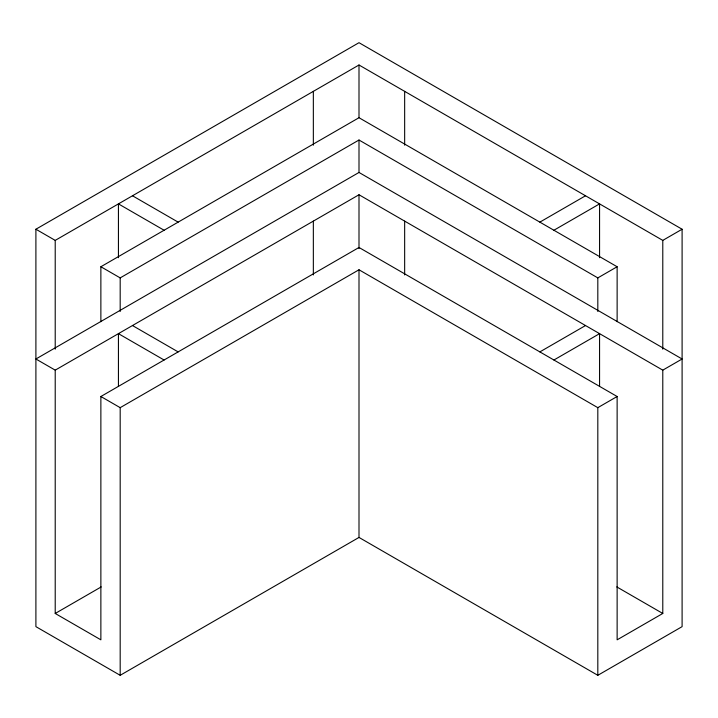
<?xml version="1.0" encoding="UTF-8"?>
<svg xmlns="http://www.w3.org/2000/svg" width="718" height="718" viewBox="0 0 718 718"><rect width="100%" height="100%" fill="white"/><g stroke="black" fill="none" stroke-linecap="round" stroke-linejoin="round"><path stroke-width="1.08" d="M35.9 229.23L359 42.694L682.1 229.23L682.1 626.643L597.816 675.306L359 537.432L120.184 675.306L35.9 626.643L35.9 229.23L55.214 240.386L359 64.997L662.786 240.386L682.1 229.23M100.87 321.682L100.87 266.746L359 117.716L617.13 266.746L617.13 321.682M100.87 266.746L120.184 277.893L359 140.019L597.816 277.893L617.13 266.746M55.214 370.147L359 194.757L662.786 370.147L682.1 359L359 172.455L35.9 359L55.214 370.147L55.214 613.468L100.87 639.828L100.87 396.507L359 247.477L617.13 396.507L617.13 639.828L662.786 613.468L662.786 370.147M100.87 396.507L120.184 407.662L359 269.78L597.816 407.662L617.13 396.507M539.864 222.131L585.52 195.772M553.91 230.245L599.566 203.885L599.566 257.708M55.214 613.468L101.193 586.92M539.864 351.901L585.52 325.541M553.91 360.014L599.566 333.655L599.566 386.356M132.48 195.772L178.136 222.131M164.09 230.245L118.434 203.885L118.434 257.708M616.807 586.92L662.786 613.468M132.48 325.541L178.136 351.901M164.09 360.014L118.434 333.655L118.434 386.356M662.786 240.386L662.786 349.145M597.816 277.893L597.816 311.486M597.816 407.662L597.816 675.306M404.656 91.357L404.656 145.171M404.656 221.117L404.656 274.94M359 64.997L359 117.698M359 140.019L359 172.491M359 194.757L359 248.581M359 269.78L359 537.432M313.344 91.357L313.344 145.171M313.344 221.117L313.344 274.94M120.184 277.893L120.184 311.486M120.184 407.662L120.184 675.306M55.214 240.386L55.214 349.145"/></g></svg>
